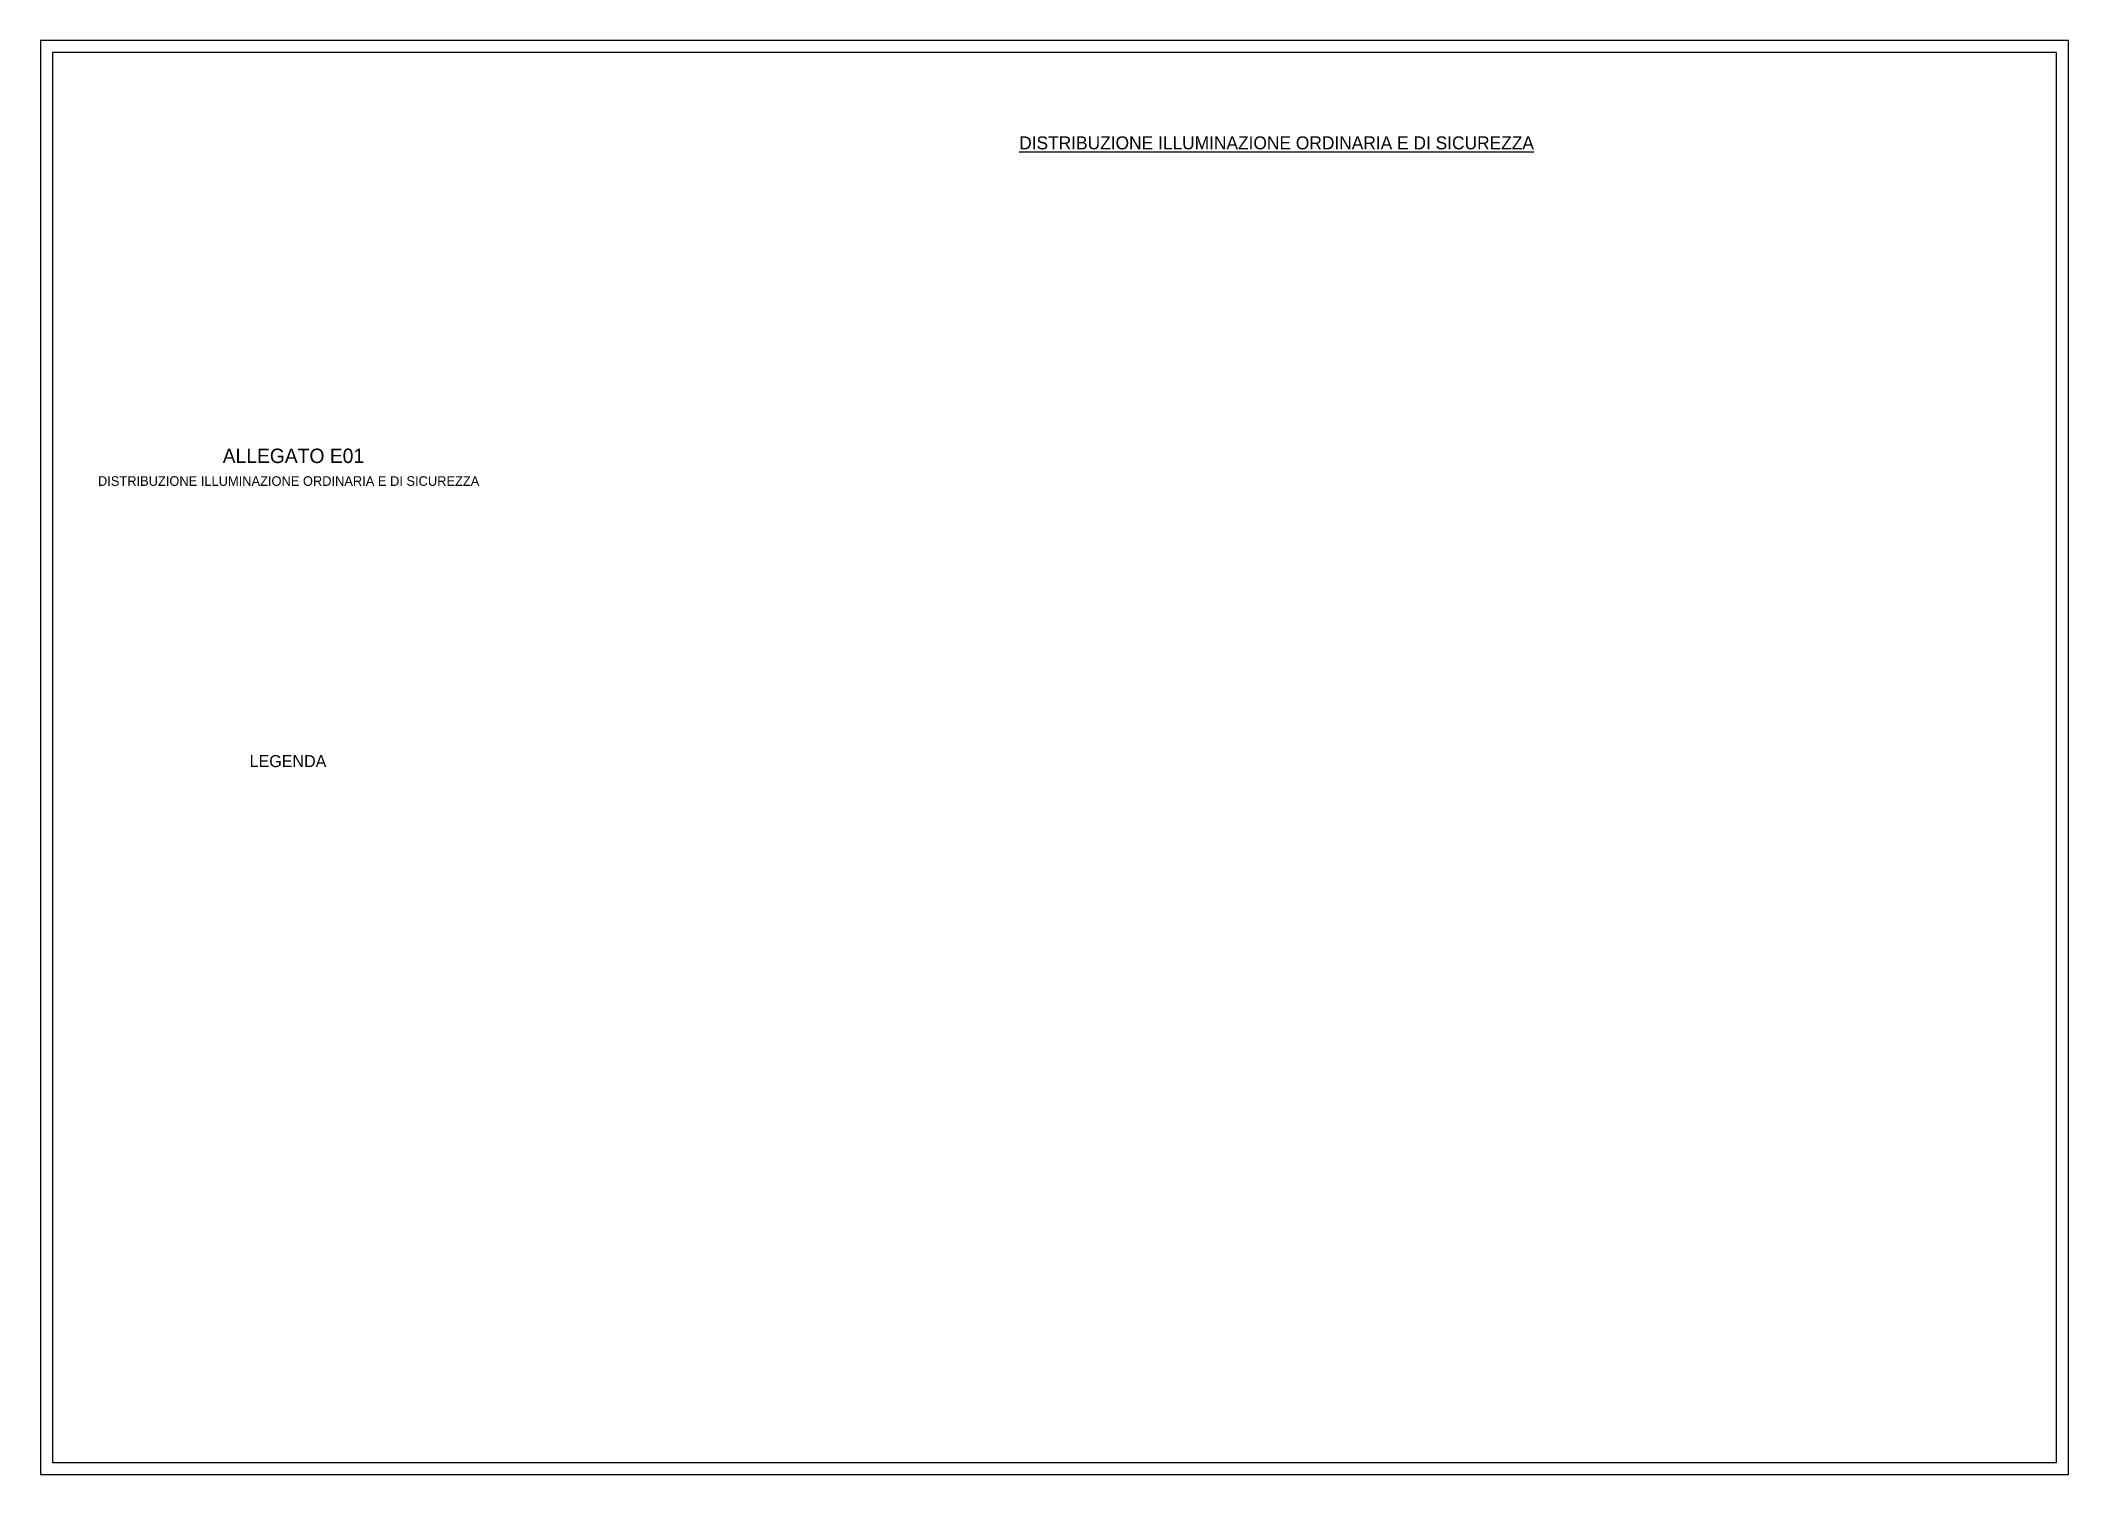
# Model space of a CAD drawing. Header units: millimetres. Extents: x 0 to 8440, y 0 to 5970.
import ezdxf

# ---------------------------------------------------------------- set-up
doc = ezdxf.new("R2010")
doc.units = ezdxf.units.MM
doc.layers.add('TESTI', color=7, linetype='Continuous')
doc.layers.add('Testo Fisso', color=244, linetype='Continuous', lineweight=30)

msp = doc.modelspace()

# ---------------------------------------------------------------- linework, layer by layer
for points in [[(0, 0), (8440, 0), (8440, 5970), (0, 5970)], [(50, 50), (8390, 50), (8390, 5920), (50, 5920)]]:
    msp.add_lwpolyline(points, close=True)

# ---------------------------------------------------------------- texts
msp.add_text('%%UDISTRIBUZIONE ILLUMINAZIONE ORDINARIA E DI SICUREZZA', height=54).set_placement((4073, 5517))
at = {"layer": 'TESTI'}
msp.add_text('LEGENDA', height=50, dxfattribs=at).set_placement((870, 2945))
at = {"layer": 'Testo Fisso'}
for s, height, p in [('ALLEGATO E01', 60, (758, 4211)), ('DISTRIBUZIONE ILLUMINAZIONE ORDINARIA E DI SICUREZZA', 40, (239, 4116))]:
    msp.add_text(s, height=height, dxfattribs=at).set_placement(p)

doc.saveas('drawing.dxf')
